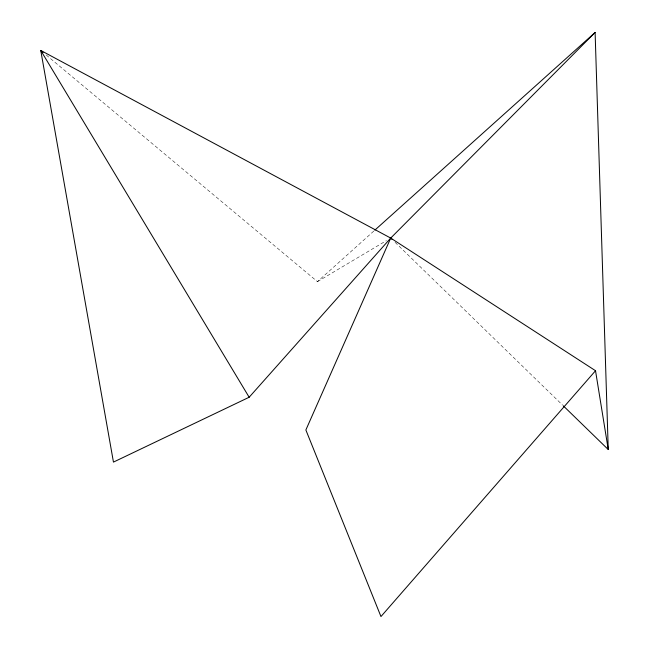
<?xml version="1.0" encoding="UTF-8"?>
<svg xmlns="http://www.w3.org/2000/svg" width="649" height="649" viewBox="0 0 649 649"><rect width="100%" height="100%" fill="white"/><g stroke="black" fill="none" stroke-linecap="round" stroke-linejoin="round"><path stroke-width="0.49" stroke-dasharray="3.25 2.43" d="M46.184 54.978L317.45 281.642L374.043 230.849M317.45 281.642L386.398 240.633M395.063 242.296L562.569 405.122"/><path stroke-width="0.97" d="M392.158 239.473L390.714 238.069L249.159 397.245L113.453 462.104L40.749 50.435L390.714 238.069L595.522 370.725L380.963 616.55L305.866 429.979L390.714 238.069L595.109 32.45L608.251 449.53L563.3 405.828M374.798 230.176L595.109 32.45M43.077 52.382L40.749 50.435L249.159 397.245M595.522 370.725L608.251 449.53"/></g></svg>
